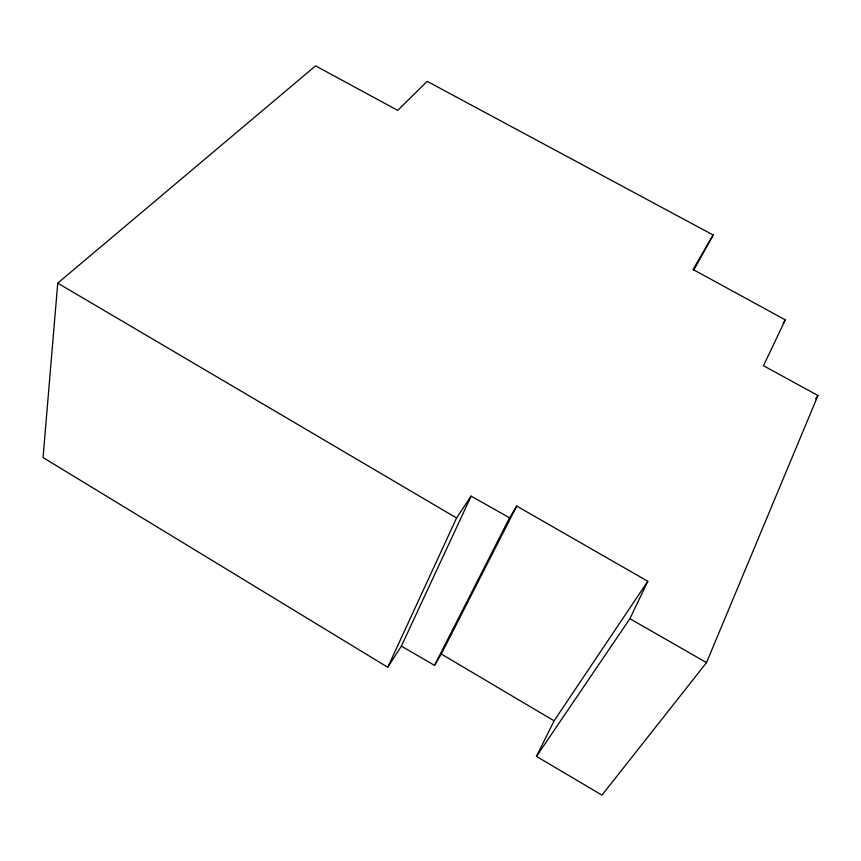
<?xml version="1.0" encoding="UTF-8"?>
<svg xmlns="http://www.w3.org/2000/svg" width="861" height="861" viewBox="0 0 861 861"><rect width="100%" height="100%" fill="white"/><g stroke="black" fill="none" stroke-linecap="round" stroke-linejoin="round"><path stroke-width="1.29" d="M693.686 270.311L713.156 235.01L427.185 81.343L397.728 110.369L315.567 65.877L57.741 283.151L43.05 457.568L387.751 667.253L401.377 646.116L471.128 496.13L509.561 517.816L434.504 665.37L401.377 646.116M509.561 517.816L516.718 506.064L647.795 581.283L554.097 720.818L536.457 756.399L601.99 795.123L706.515 662.615L817.95 395.522L763.481 365.71L785.307 319.861L693.019 269.482L713.156 235.01M387.751 667.253L456.567 517.988L471.128 496.13M536.457 756.399L629.908 618.704L647.795 581.283M434.504 665.37L441.295 654.016L516.718 506.064M783.133 323.252L785.307 319.861M815.636 398.794L817.95 395.522M629.908 618.704L706.515 662.615M57.741 283.151L456.567 517.988M441.295 654.016L554.097 720.818"/></g></svg>
